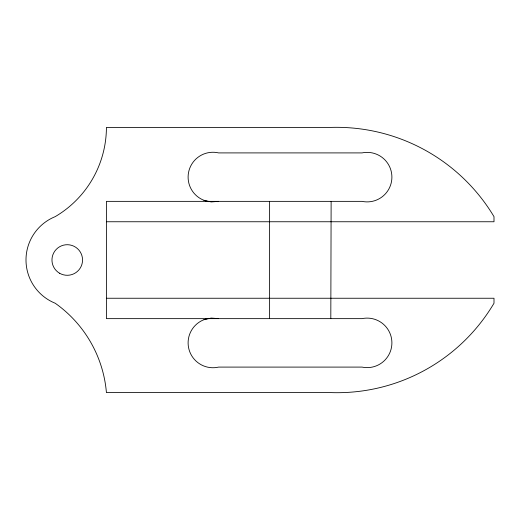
<?xml version="1.0" encoding="UTF-8"?>
<svg xmlns="http://www.w3.org/2000/svg" width="520" height="520" viewBox="0 0 520 520"><rect width="100%" height="100%" fill="white"/><g stroke="black" fill="none" stroke-linecap="round" stroke-linejoin="round"><path stroke-width="0.78" d="M331.13 201.357L330.811 318.643M203.957 319.69L211.211 318.058L218.621 318.643A24.869 24.869 0 0 0 217.165 318.351M106.424 221.754L494 221.754L494 216.651A183.677 183.677 0 0 0 330.811 127.406L106.424 127.406A103.922 103.922 0 0 1 55.185 216.651A46.696 46.696 0 0 0 55.185 303.231A122.038 122.038 0 0 1 106.424 392.594L330.811 392.594A182.351 182.351 0 0 0 494 303.231L494 298.246L106.424 298.246M203.957 200.311L211.211 201.942L218.621 201.357A24.869 24.869 0 0 1 217.165 201.65M269.614 201.357L269.614 318.643M208.994 318.318A24.869 24.869 0 0 0 188.578 347.685A24.869 24.869 0 0 0 218.621 367.094L362.024 367.094A24.759 24.759 0 0 0 391.904 342.869A24.759 24.759 0 0 0 362.024 318.643L106.424 318.643L106.424 201.357L362.024 201.357A24.759 24.759 0 0 0 391.904 177.131A24.759 24.759 0 0 0 362.024 152.906L218.621 152.906A24.869 24.869 0 0 0 188.578 172.315A24.869 24.869 0 0 0 208.994 201.682M59.605 273.247A15.301 15.301 0 0 0 82.55 260A15.301 15.301 0 0 0 59.605 246.753A15.301 15.301 0 0 0 59.605 273.247"/></g></svg>
